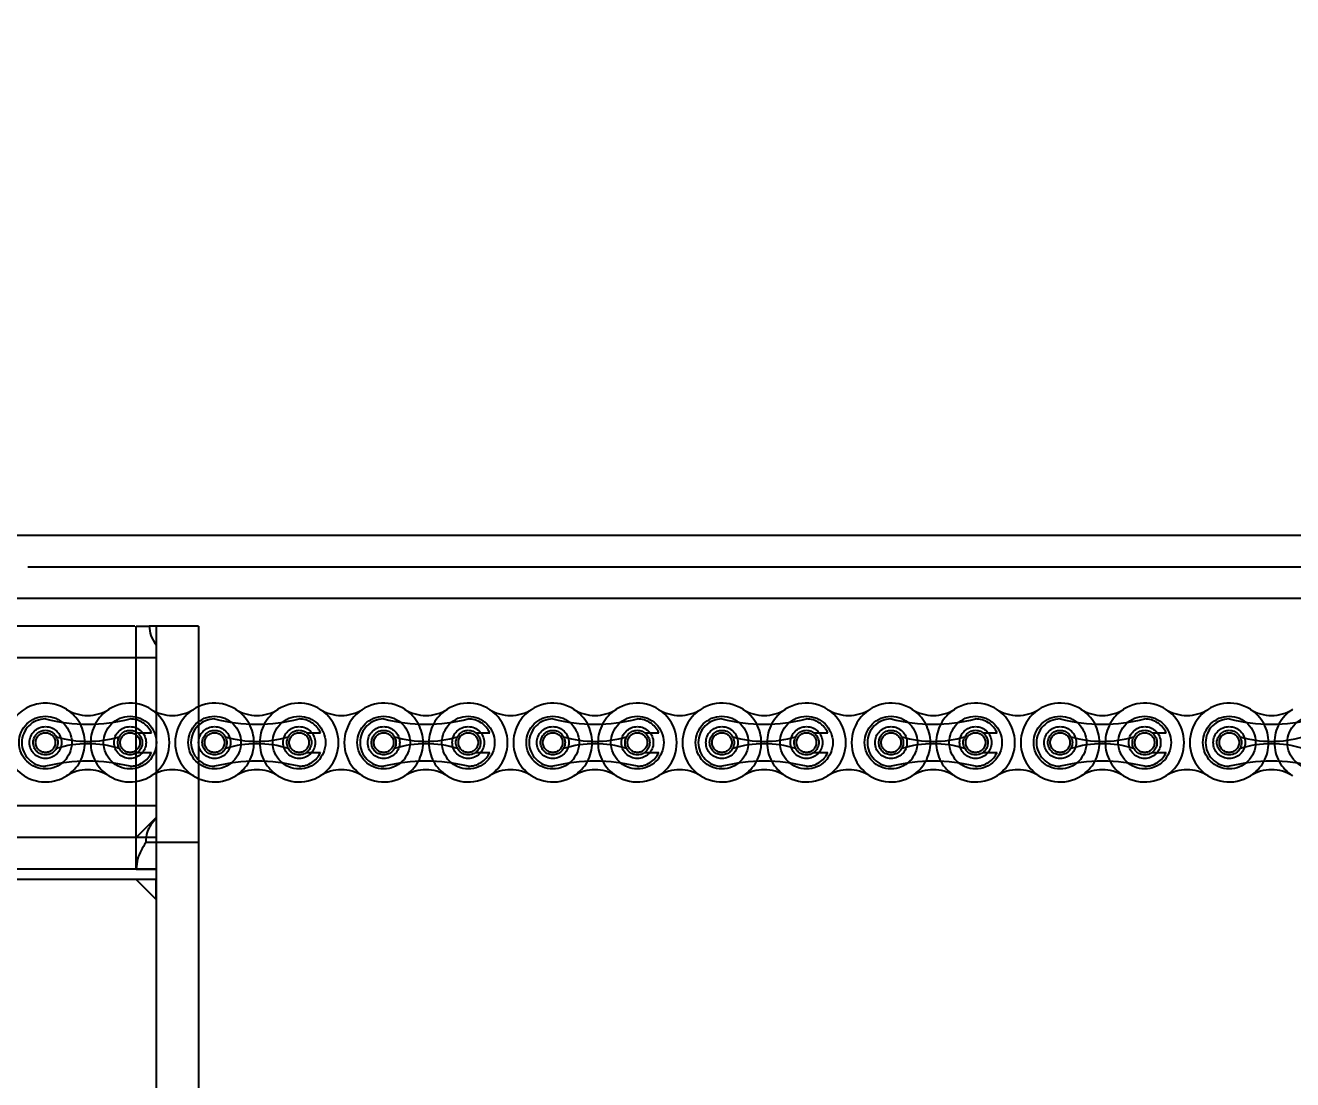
# Model space of a CAD drawing. Header units: metres. Extents: x 0 to 63075, y 0 to 44550.
# Drawn here: x 37634.7 to 37825, y 35184.5 to 35342.9 of the extents above; entities that cross this region are included whole.
import ezdxf

# ---------------------------------------------------------------- set-up
doc = ezdxf.new("R2010")
doc.units = ezdxf.units.M
doc.header["$LTSCALE"] = 75
doc.linetypes.add('HIDDEN2', pattern=[4.7625, 3.175, -1.5875])
for name, color, linetype in [('18_COTAS', 7, 'Continuous'), ('SDM', 7, 'Continuous'), ('SL4', 4, 'Continuous'), ('ST1', 7, 'HIDDEN2')]:
    doc.layers.add(name, color=color, linetype=linetype)
doc.styles.add('ROMANS', font='ROMANS.SHX')
doc.dimstyles.new('75___1-75', dxfattribs={"dimscale": 75, "dimtxt": 2.5, "dimasz": 2, "dimexe": 1.5, "dimexo": 1, "dimgap": 0.5, "dimtad": 1, "dimdec": 0, "dimzin": 12, "dimtxsty": 'ROMANS', "dimcen": 0, "dimclrd": 256, "dimclre": 256, "dimclrt": 3, "dimazin": 3, "dimtfac": 1, "dimtdec": 0, "dimtmove": 0, "dimatfit": 0, "dimfxl": 1, "dimlwd": -1, "dimlwe": -1, "dimarcsym": 0})

# ---------------------------------------------------------------- blocks, each defined once
blk = doc.blocks.new('*D31')
at = {"layer": 'Defpoints', "color": 0, "transparency": 16777216}
for p in [(37273.13, 35690.51), (37273.13, 35271.03), (41947.61, 35271.03)]:
    blk.add_point(p, dxfattribs=at)
at = {"layer": 'SDM', "transparency": 16777216}
for p, q in [((37273.13, 35346.03), (37273.13, 35803.01)), ((41947.61, 35346.03), (41947.61, 35803.01)), ((41797.61, 35690.51), (37423.13, 35690.51))]:
    blk.add_line(p, q, dxfattribs=at)
for points in [[(37423.13, 35715.51), (37423.13, 35665.51), (37273.13, 35690.51)], [(41797.61, 35715.51), (41797.61, 35665.51), (41947.61, 35690.51)]]:
    blk.add_solid(points, dxfattribs=at)
at = {"layer": 'SDM', "color": 3, "transparency": 16777216, "insert": (39610.37, 35821.76), "char_height": 187.5, "attachment_point": 5, "style": 'ROMANS'}
blk.add_mtext('4674', dxfattribs=at)
blk = doc.blocks.new('*D32')
at = {"layer": '18_COTAS', "transparency": 16777216}
for p, q in [((37273.13, 35346.03), (37273.13, 36814.27)), ((39025.01, 36776.77), (39025.01, 36814.27)), ((37423.13, 36701.77), (38875.01, 36701.77))]:
    blk.add_line(p, q, dxfattribs=at)
for points in [[(37423.13, 36726.77), (37423.13, 36676.77), (37273.13, 36701.77)], [(38875.01, 36726.77), (38875.01, 36676.77), (39025.01, 36701.77)]]:
    blk.add_solid(points, dxfattribs=at)
at = {"layer": 'Defpoints', "color": 0, "transparency": 16777216}
for p in [(39025.01, 36701.77), (39025.01, 36701.77), (37273.13, 35271.03)]:
    blk.add_point(p, dxfattribs=at)
at = {"layer": '18_COTAS', "color": 3, "transparency": 16777216, "insert": (38149.07, 36833.02), "char_height": 187.5, "attachment_point": 5, "style": 'ROMANS'}
blk.add_mtext('1752', dxfattribs=at)
blk = doc.blocks.new('A$C6e6623c1')
at = {"layer": 'SL4'}
for p, q in [((285.02, 1725.35), (1004.76, 1725.35)), ((1004.76, 1715.82), (296.87, 1715.82)), ((378.02, 1711.7), (301.19, 1711.7)), ((378.19, 1706.94), (378.19, 1711.7)), ((381.19, 1711.7), (380.16, 1711.7)), ((381.19, 1711.7), (381.19, 1708.88)), ((387.54, 1711.7), (381.19, 1711.7)), ((381.19, 1711.7), (381.19, 1679.2)), ((387.54, 1711.7), (387.54, 1679.2)), ((378.19, 1706.94), (305.7, 1706.94)), ((381.19, 1706.94), (378.19, 1706.94)), ((378.19, 1684.71), (378.19, 1706.94)), ((378.19, 1684.71), (326.19, 1684.71)), ((378.19, 1679.95), (378.19, 1684.71)), ((381.19, 1684.71), (378.19, 1684.71)), ((378.19, 1679.95), (381.19, 1682.95)), ((381.19, 1682.86), (381.19, 1679.2)), ((378.19, 1679.95), (324.21, 1679.95)), ((378.19, 1675.19), (378.19, 1679.95)), ((381.19, 1679.2), (379.66, 1679.2)), ((381.19, 1679.2), (381.19, 1675.19)), ((387.54, 1679.2), (381.19, 1679.2)), ((381.19, 1679.2), (381.19, 1567.5)), ((387.54, 1679.2), (387.54, 1567.5)), ((381.19, 1675.19), (326.5, 1675.19)), ((378.19, 1675.19), (381.19, 1675.19)), ((381.19, 1675.19), (381.19, 1673.6)), ((381.19, 1673.6), (327.22, 1673.6)), ((378.19, 1673.6), (381.19, 1670.6)), ((381.19, 1673.6), (378.19, 1673.6)), ((381.19, 1670.6), (381.19, 1673.6))]:
    blk.add_line(p, q, dxfattribs=at)
for points, knots in [([(378.19, 1711.7), (378.26, 1711.7), (378.39, 1711.7), (379.19, 1711.7), (379.84, 1711.7), (380.16, 1711.7)], [0, 0, 0, 0, 0.3313836, 0.6615319, 1, 1, 1, 1]), ([(380.16, 1711.7), (380.21, 1711.22), (380.32, 1710.24), (380.9, 1709.34), (381.19, 1708.88)], [0, 0, 0, 0, 0.485291, 1, 1, 1, 1]), ([(381.19, 1682.86), (380.65, 1682.18), (379.75, 1681.03), (379.68, 1679.73), (379.66, 1679.2)], [0, 0, 0, 0, 0.595978, 1, 1, 1, 1]), ([(379.66, 1679.2), (379.16, 1678.39), (378.39, 1677.14), (378.25, 1675.7), (378.19, 1675.19)], [0, 0, 0, 0, 0.648144, 1, 1, 1, 1])]:
    blk.add_open_spline(points, degree=3, knots=knots, dxfattribs=at)
at = {"layer": 'ST1'}
for p, q in [((4.76, 1720.59), (1004.76, 1720.59)), ((1004.76, 1715.82), (4.76, 1715.82)), ((381.19, 1706.94), (86.44, 1706.94)), ((381.19, 1706.94), (378.19, 1706.94)), ((378.38, 1695.67), (380.51, 1695.67)), ((403.78, 1695.67), (405.91, 1695.67)), ((429.18, 1695.67), (431.31, 1695.67)), ((454.58, 1695.67), (456.71, 1695.67)), ((479.98, 1695.67), (482.11, 1695.67)), ((505.38, 1695.67), (507.51, 1695.67)), ((530.78, 1695.67), (532.91, 1695.67)), ((378.38, 1692.71), (380.51, 1692.71)), ((403.78, 1692.71), (405.91, 1692.71)), ((429.18, 1692.71), (431.31, 1692.71)), ((454.58, 1692.71), (456.71, 1692.71)), ((479.98, 1692.71), (482.11, 1692.71)), ((505.38, 1692.71), (507.51, 1692.71)), ((530.78, 1692.71), (532.91, 1692.71)), ((381.19, 1684.71), (81.19, 1684.71)), ((381.19, 1684.71), (378.19, 1684.71)), ((381.19, 1679.95), (378.19, 1679.95)), ((378.19, 1675.19), (91.19, 1675.19))]:
    blk.add_line(p, q, dxfattribs=at)
for centre, radius in [((364.58, 1694.19), 3.96), ((377.28, 1694.19), 3.96), ((389.98, 1694.19), 3.96), ((402.68, 1694.19), 3.96), ((415.38, 1694.19), 3.96), ((428.08, 1694.19), 3.96), ((440.78, 1694.19), 3.96), ((453.48, 1694.19), 3.96), ((466.18, 1694.19), 3.96), ((478.88, 1694.19), 3.96), ((491.58, 1694.19), 3.96), ((504.28, 1694.19), 3.96), ((516.98, 1694.19), 3.96), ((529.68, 1694.19), 3.96), ((542.38, 1694.19), 3.96), ((555.08, 1694.19), 3.96), ((364.58, 1694.19), 2.4), ((364.58, 1694.19), 1.85), ((377.28, 1694.19), 2.4), ((377.28, 1694.19), 1.84), ((389.98, 1694.19), 2.4), ((389.98, 1694.19), 1.84), ((402.68, 1694.19), 2.4), ((402.68, 1694.19), 1.85), ((415.38, 1694.19), 2.4), ((415.38, 1694.19), 1.84), ((428.08, 1694.19), 2.4), ((428.08, 1694.19), 1.85), ((440.78, 1694.19), 2.4), ((440.78, 1694.19), 1.84), ((453.48, 1694.19), 2.4), ((453.48, 1694.19), 1.85), ((466.18, 1694.19), 2.4), ((466.18, 1694.19), 1.84), ((478.88, 1694.19), 2.4), ((478.88, 1694.19), 1.85), ((491.58, 1694.19), 2.4), ((491.58, 1694.19), 1.84), ((504.28, 1694.19), 2.4), ((504.28, 1694.19), 1.85), ((516.98, 1694.19), 2.4), ((516.98, 1694.19), 1.84), ((529.68, 1694.19), 2.4), ((529.68, 1694.19), 1.85), ((542.38, 1694.19), 2.4), ((542.38, 1694.19), 1.85), ((364.58, 1694.19), 1.48), ((377.28, 1694.19), 1.48), ((389.98, 1694.19), 1.48), ((402.68, 1694.19), 1.48), ((415.38, 1694.19), 1.48), ((428.08, 1694.19), 1.48), ((440.78, 1694.19), 1.48), ((453.48, 1694.19), 1.48), ((466.18, 1694.19), 1.48), ((478.88, 1694.19), 1.48), ((491.58, 1694.19), 1.48), ((504.28, 1694.19), 1.48), ((516.98, 1694.19), 1.48), ((529.68, 1694.19), 1.48), ((542.38, 1694.19), 1.48)]:
    blk.add_circle(centre, radius, dxfattribs=at)
for centre, radius, start, end in [((364.58, 1694.19), 5.92, 57.5667, 161.6766), ((377.28, 1694.19), 5.92, 237.5667, 122.4333), ((389.98, 1694.19), 5.92, 57.5667, 302.4333), ((402.68, 1694.19), 5.92, 237.5667, 122.4333), ((415.38, 1694.19), 5.92, 57.5667, 302.4333), ((428.08, 1694.19), 5.92, 237.5667, 122.4333), ((440.78, 1694.19), 5.92, 57.5667, 302.4333), ((453.48, 1694.19), 5.92, 237.5667, 122.4333), ((466.18, 1694.19), 5.92, 57.5667, 302.4333), ((478.88, 1694.19), 5.92, 237.5667, 122.4333), ((491.58, 1694.19), 5.92, 57.5667, 302.4333), ((504.28, 1694.19), 5.92, 237.5667, 122.4333), ((516.98, 1694.19), 5.92, 57.5667, 302.4333), ((529.68, 1694.19), 5.92, 237.5667, 122.4333), ((542.38, 1694.19), 5.92, 57.5667, 302.4333), ((370.93, 1704.18), 5.92, 237.5667, 302.4333), ((364.58, 1694.19), 5.92, 302.4332, 57.5668), ((377.28, 1694.19), 5.92, 122.4332, 237.5668), ((383.63, 1704.18), 5.92, 237.5667, 302.4333), ((396.33, 1704.18), 5.92, 237.5667, 302.4333), ((389.98, 1694.19), 5.92, 302.4332, 57.5668), ((402.68, 1694.19), 5.92, 122.4332, 237.5668), ((409.03, 1704.18), 5.92, 237.5667, 302.4333), ((421.73, 1704.18), 5.92, 237.5667, 302.4333), ((415.38, 1694.19), 5.92, 302.4332, 57.5668), ((428.08, 1694.19), 5.92, 122.4332, 237.5668), ((434.43, 1704.18), 5.92, 237.5667, 302.4333), ((447.13, 1704.18), 5.92, 237.5667, 302.4333), ((440.78, 1694.19), 5.92, 302.4332, 57.5668), ((453.48, 1694.19), 5.92, 122.4332, 237.5668), ((459.83, 1704.18), 5.92, 237.5667, 302.4333), ((472.53, 1704.18), 5.92, 237.5667, 302.4333), ((466.18, 1694.19), 5.92, 302.4332, 57.5668), ((478.88, 1694.19), 5.92, 122.4332, 237.5668), ((485.23, 1704.18), 5.92, 237.5667, 302.4333), ((497.93, 1704.18), 5.92, 237.5667, 302.4333), ((491.58, 1694.19), 5.92, 302.4332, 57.5668), ((504.28, 1694.19), 5.92, 122.4332, 237.5668), ((510.63, 1704.18), 5.92, 237.5667, 302.4333), ((523.33, 1704.18), 5.92, 237.5667, 302.4333), ((516.98, 1694.19), 5.92, 302.4332, 57.5668), ((529.68, 1694.19), 5.92, 122.4332, 237.5668), ((536.03, 1704.18), 5.92, 237.5667, 302.4333), ((548.73, 1704.18), 5.92, 237.5667, 302.4333), ((542.38, 1694.19), 5.92, 302.4332, 57.5668), ((555.08, 1694.19), 5.92, 122.4332, 237.5668), ((364.58, 1694.19), 3.55, 90, 270), ((370.93, 1723.29), 26.32, 256.0401, 283.9599), ((377.28, 1694.19), 3.55, 24.5534, 90), ((389.98, 1694.19), 3.55, 90, 270), ((396.33, 1723.29), 26.32, 256.0401, 283.9599), ((402.68, 1694.19), 3.55, 24.5534, 90), ((415.38, 1694.19), 3.55, 90, 270), ((421.73, 1723.29), 26.32, 256.0401, 283.9599), ((428.08, 1694.19), 3.55, 24.5534, 90), ((440.78, 1694.19), 3.55, 90, 270), ((447.13, 1723.29), 26.32, 256.0401, 283.9599), ((453.48, 1694.19), 3.55, 24.5534, 90), ((466.18, 1694.19), 3.55, 90, 270), ((472.53, 1723.29), 26.32, 256.0401, 283.9599), ((478.88, 1694.19), 3.55, 24.5534, 90), ((491.58, 1694.19), 3.55, 90, 270), ((497.93, 1723.29), 26.32, 256.0401, 283.9599), ((504.28, 1694.19), 3.55, 24.5534, 90), ((516.98, 1694.19), 3.55, 90, 270), ((523.33, 1723.29), 26.32, 256.0401, 283.9599), ((529.68, 1694.19), 3.55, 24.5534, 90), ((542.38, 1694.19), 3.55, 90, 270), ((548.73, 1723.29), 26.32, 256.0401, 283.9599), ((364.58, 1694.19), 5.92, 180.0139, 302.4333), ((370.93, 1710.54), 16.17, 252.993, 287.007), ((396.33, 1710.54), 16.17, 252.993, 287.007), ((421.73, 1710.54), 16.17, 252.993, 287.007), ((447.13, 1710.54), 16.17, 252.993, 287.007), ((472.53, 1710.54), 16.17, 252.993, 287.007), ((497.93, 1710.54), 16.17, 252.993, 287.007), ((523.33, 1710.54), 16.17, 252.993, 287.007), ((548.73, 1710.54), 16.17, 252.993, 287.007), ((370.93, 1677.84), 16.17, 72.993, 107.007), ((377.28, 1694.19), 3.55, 270, 335.4466), ((396.33, 1677.84), 16.17, 72.993, 107.007), ((402.68, 1694.19), 3.55, 270, 335.4466), ((421.73, 1677.84), 16.17, 72.993, 107.007), ((428.08, 1694.19), 3.55, 270, 335.4466), ((447.13, 1677.84), 16.17, 72.993, 107.007), ((453.48, 1694.19), 3.55, 270, 335.4466), ((472.53, 1677.84), 16.17, 72.993, 107.007), ((478.88, 1694.19), 3.55, 270, 335.4466), ((497.93, 1677.84), 16.17, 72.993, 107.007), ((504.28, 1694.19), 3.55, 270, 335.4466), ((523.33, 1677.84), 16.17, 72.993, 107.007), ((529.68, 1694.19), 3.55, 270, 335.4466), ((548.73, 1677.84), 16.17, 72.993, 107.007), ((370.93, 1665.09), 26.32, 76.0401, 103.9599), ((396.33, 1665.09), 26.32, 76.0401, 103.9599), ((421.73, 1665.09), 26.32, 76.0401, 103.9599), ((447.13, 1665.09), 26.32, 76.0401, 103.9599), ((472.53, 1665.09), 26.32, 76.0401, 103.9599), ((497.93, 1665.09), 26.32, 76.0401, 103.9599), ((523.33, 1665.09), 26.32, 76.0401, 103.9599), ((548.73, 1665.09), 26.32, 76.0401, 103.9599), ((370.93, 1684.2), 5.92, 57.5667, 122.4333), ((383.63, 1684.2), 5.92, 57.5667, 122.4333), ((396.33, 1684.2), 5.92, 57.5667, 122.4333), ((409.03, 1684.2), 5.92, 57.5667, 122.4333), ((421.73, 1684.2), 5.92, 57.5667, 122.4333), ((434.43, 1684.2), 5.92, 57.5667, 122.4333), ((447.13, 1684.2), 5.92, 57.5667, 122.4333), ((459.83, 1684.2), 5.92, 57.5667, 122.4333), ((472.53, 1684.2), 5.92, 57.5667, 122.4333), ((485.23, 1684.2), 5.92, 57.5667, 122.4333), ((497.93, 1684.2), 5.92, 57.5667, 122.4333), ((510.63, 1684.2), 5.92, 57.5667, 122.4333), ((523.33, 1684.2), 5.92, 57.5667, 122.4333), ((536.03, 1684.2), 5.92, 57.5667, 122.4333), ((548.73, 1684.2), 5.92, 57.5667, 122.4333)]:
    blk.add_arc(centre, radius, start, end, dxfattribs=at)

msp = doc.modelspace()

# ---------------------------------------------------------------- block references
at = {"layer": 'SDM'}
msp.add_blockref('A$C6e6623c1', (37273.13, 33540.92), dxfattribs=at)

# ---------------------------------------------------------------- dimensions: what is measured, and where the dimension line sits
at = {"layer": '18_COTAS'}
dim = msp.add_linear_dim(base=(39025.01, 36701.77), p1=(37273.13, 35271.03), p2=(39025.01, 36701.77), dimstyle='75___1-75', dxfattribs=at)
dim.commit()
dim.dimension.update_dxf_attribs({"geometry": '*D32', "text_midpoint": (38149.07, 36833.02)})
at = {"layer": 'SDM'}
dim = msp.add_linear_dim(base=(37273.13, 35690.51), p1=(41947.61, 35271.03), p2=(37273.13, 35271.03), dimstyle='75___1-75', override={"dimtmove": 1}, dxfattribs=at)
dim.commit()
dim.dimension.update_dxf_attribs({"geometry": '*D31', "text_midpoint": (39610.37, 35821.76)})

doc.saveas('drawing.dxf')
